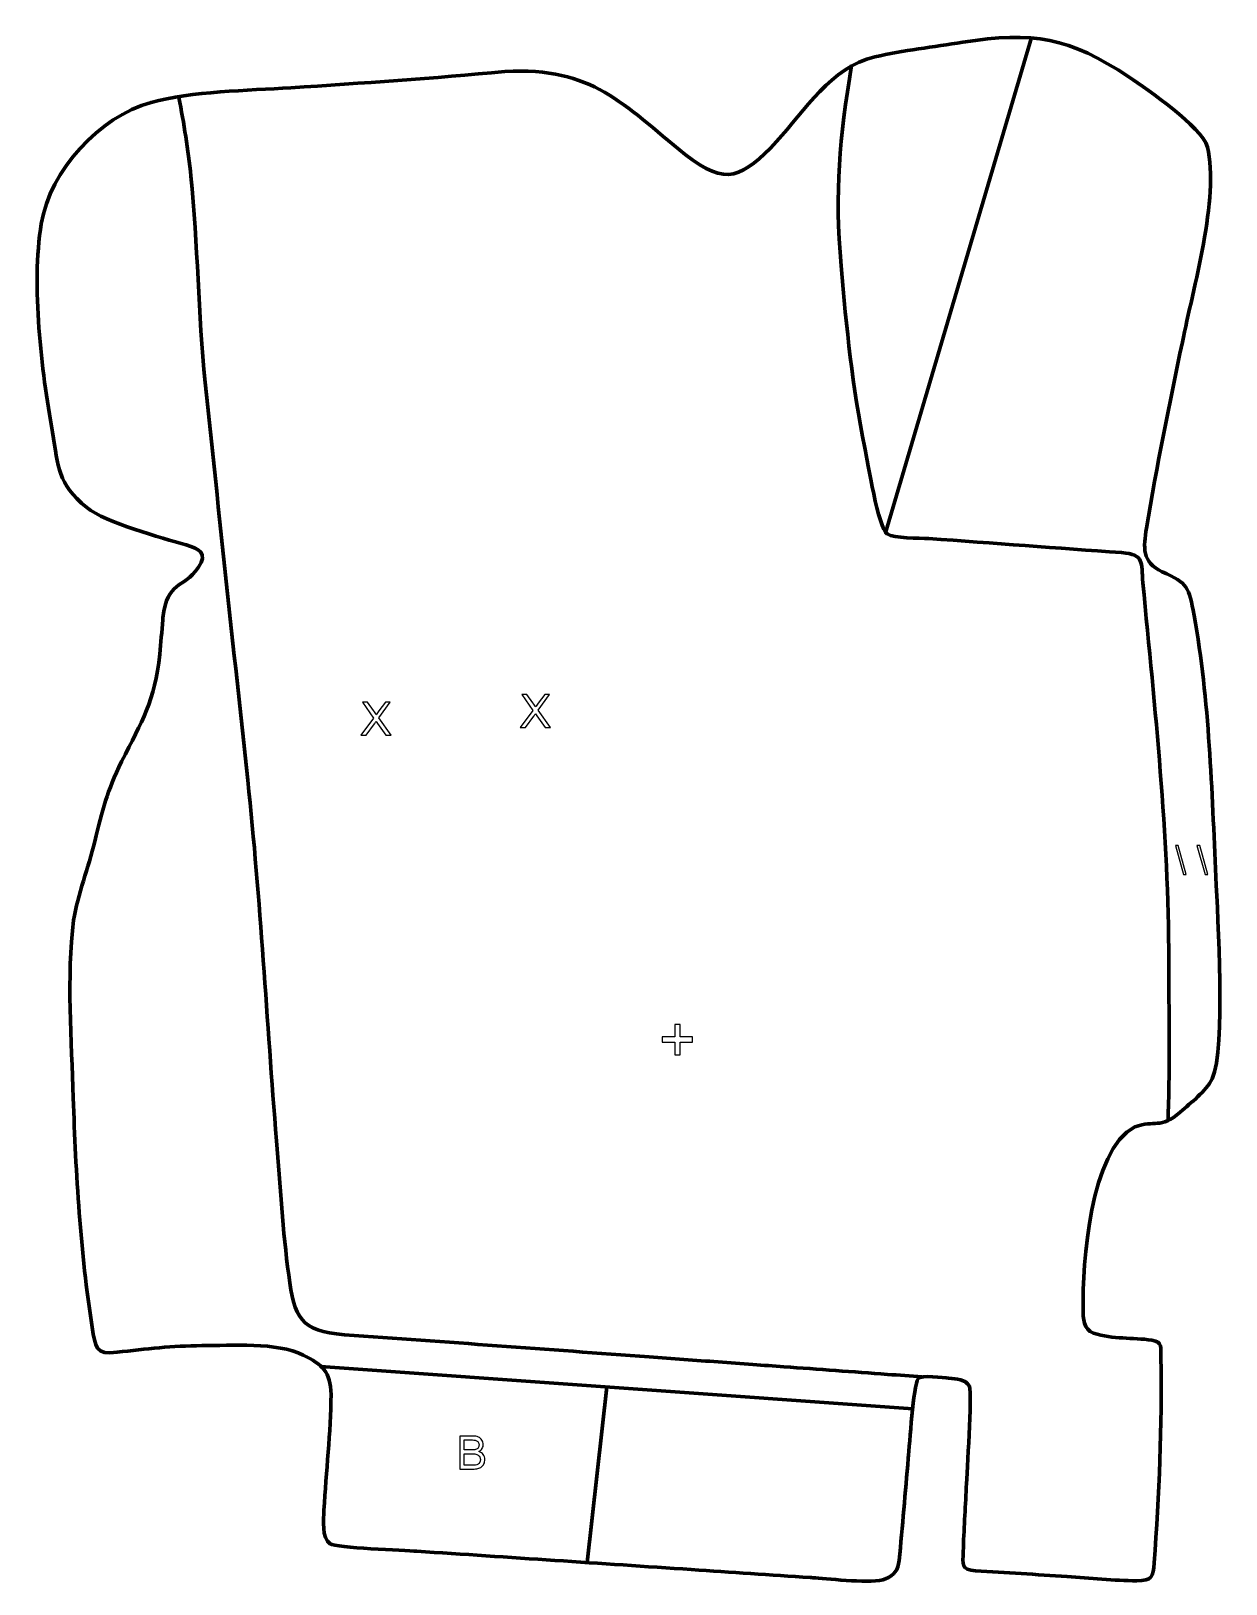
# Model space of a CAD drawing. Header units: millimetres. Extents: x 1244 to 1901, y 139 to 994.
import ezdxf

# ---------------------------------------------------------------- set-up
doc = ezdxf.new("R2010")
doc.units = ezdxf.units.MM
doc.header["$MEASUREMENT"] = 0
doc.layers.add('layer 2', color=7, linetype='Continuous')
doc.layers.add('layer 3', color=7, linetype='Continuous')

msp = doc.modelspace()

# ---------------------------------------------------------------- linework, layer by layer
at = {"layer": 'layer 2', "color": 142, "lineweight": 158}
for points in [[(1794.1539, 990.3712), (1794.1539, 990.3712), (1713.8353, 717.754), (1713.8353, 717.754)], [(1403.0584, 258.6314), (1403.0584, 258.6314), (1728.8371, 235.3867), (1728.8371, 235.3867)], [(1560.4327, 247.4025), (1560.4327, 247.4025), (1549.6342, 150.7042), (1549.6342, 150.7042)]]:
    msp.add_open_spline(points, degree=3, dxfattribs=at)
for points, knots in [([(1695.134, 975.1), (1688.609, 934.6968), (1685.8307, 905.7549), (1689.4061, 864.6602), (1689.4061, 864.6602), (1692.3728, 830.4312), (1695.5548, 798.1961), (1702.49, 764.4359), (1702.49, 764.4359), (1703.9395, 756.917), (1709.9433, 720.0935), (1714.7015, 717.0586), (1714.7015, 717.0586), (1718.7311, 714.4884), (1732.1886, 714.8112), (1737.7227, 714.4545), (1737.7227, 714.4545), (1773.09, 712.1341), (1808.4096, 709.1829), (1843.7782, 706.8187), (1843.7782, 706.8187), (1856.6691, 705.5596), (1854.3997, 701.6984), (1855.4848, 690.1327), (1855.4848, 690.1327), (1862.1389, 620.1889), (1869.6602, 552.2288), (1869.7266, 481.7649), (1869.7266, 481.7649), (1869.7531, 453.6669), (1870.4183, 425.9123), (1869.4115, 397.7994), (1869.4115, 397.7994), (1869.3655, 396.5158), (1869.3212, 395.2322), (1869.2782, 393.9485)], [0, 0, 0, 0, 0.1, 0.1, 0.1, 0.1, 0.2, 0.2, 0.2, 0.2, 0.3, 0.3, 0.3, 0.3, 0.4, 0.4, 0.4, 0.4, 0.5, 0.5, 0.5, 0.5, 0.6, 0.6, 0.6, 0.6, 0.7, 0.7, 0.7, 0.7, 0.8, 0.8, 0.8, 0.8, 1, 1, 1, 1]), ([(1733.9174, 252.9443), (1727.5843, 253.4089), (1721.2511, 253.8734), (1714.9179, 254.3379), (1714.9179, 254.3379), (1695.9184, 255.7314), (1676.9189, 257.125), (1657.9194, 258.5185), (1657.9194, 258.5185), (1652.2195, 258.9366), (1646.5197, 259.3547), (1640.8197, 259.7727), (1640.8197, 259.7727), (1634.4866, 260.2372), (1628.1535, 260.7018), (1621.8202, 261.1663), (1621.8202, 261.1663), (1609.1539, 262.0953), (1596.4876, 263.0243), (1583.8212, 263.9534), (1583.8212, 263.9534), (1527.9396, 268.0525), (1472.0681, 272.1863), (1416.1745, 276.1246), (1416.1745, 276.1246), (1391.4529, 278.1308), (1388.6505, 285.452), (1385.3922, 309.0467), (1385.3922, 309.0467), (1382.1332, 333.2094), (1380.7425, 358.5445), (1378.711, 382.9335), (1378.711, 382.9335), (1373.2505, 449.2393), (1369.9751, 515.1764), (1362.846, 581.4206), (1362.846, 581.4206), (1355.0133, 654.4201), (1347.0522, 727.447), (1339.47, 800.4695), (1339.47, 800.4695), (1335.5456, 838.265), (1335.4495, 876.4707), (1331.571, 914.0824), (1331.571, 914.0824), (1330.0683, 928.6544), (1327.7673, 943.012), (1324.9577, 957.3847)], [0, 0, 0, 0, 0.07692308, 0.07692308, 0.07692308, 0.07692308, 0.15384615, 0.15384615, 0.15384615, 0.15384615, 0.23076923, 0.23076923, 0.23076923, 0.23076923, 0.30769231, 0.30769231, 0.30769231, 0.30769231, 0.38461538, 0.38461538, 0.38461538, 0.38461538, 0.46153846, 0.46153846, 0.46153846, 0.46153846, 0.53846154, 0.53846154, 0.53846154, 0.53846154, 0.61538462, 0.61538462, 0.61538462, 0.61538462, 0.69230769, 0.69230769, 0.69230769, 0.69230769, 0.76923077, 0.76923077, 0.76923077, 0.76923077, 0.84615385, 0.84615385, 0.84615385, 0.84615385, 1, 1, 1, 1])]:
    msp.add_open_spline(points, degree=3, knots=knots, dxfattribs=at)
at = {"layer": 'layer 2', "color": 142}
for points, knots in [([(1425.0936, 606.2246), (1425.0936, 606.2246), (1432.12, 615.6593), (1432.12, 615.6593), (1432.12, 615.6593), (1432.12, 615.6593), (1425.9317, 624.4082), (1425.9317, 624.4082), (1425.9317, 624.4082), (1425.9317, 624.4082), (1428.7973, 624.4082), (1428.7973, 624.4082), (1428.7973, 624.4082), (1428.7973, 624.4082), (1432.1115, 619.7565), (1432.1115, 619.7565), (1432.1115, 619.7565), (1432.8015, 618.7914), (1433.2798, 618.0549), (1433.5549, 617.5428), (1433.5549, 617.5428), (1433.9655, 618.1777), (1434.448, 618.8549), (1435.0025, 619.5703), (1435.0025, 619.5703), (1435.0025, 619.5703), (1438.6341, 624.4082), (1438.6341, 624.4082), (1438.6341, 624.4082), (1438.6341, 624.4082), (1441.2711, 624.4082), (1441.2711, 624.4082), (1441.2711, 624.4082), (1441.2711, 624.4082), (1434.9559, 615.7651), (1434.9559, 615.7651), (1434.9559, 615.7651), (1434.9559, 615.7651), (1441.7536, 606.2246), (1441.7536, 606.2246), (1441.7536, 606.2246), (1441.7536, 606.2246), (1438.7992, 606.2246), (1438.7992, 606.2246), (1438.7992, 606.2246), (1438.7992, 606.2246), (1434.2109, 612.7091), (1434.2109, 612.7091), (1434.2109, 612.7091), (1433.9485, 613.0773), (1433.6988, 613.4456), (1433.466, 613.8096), (1433.466, 613.8096), (1433.0597, 613.2001), (1432.7718, 612.7726), (1432.5941, 612.5313), (1432.5941, 612.5313), (1432.5941, 612.5313), (1427.9847, 606.2246), (1427.9847, 606.2246), (1427.9847, 606.2246), (1427.9847, 606.2246), (1425.0936, 606.2246), (1425.0936, 606.2246)], [0, 0, 0, 0, 0.05882353, 0.05882353, 0.05882353, 0.05882353, 0.11764706, 0.11764706, 0.11764706, 0.11764706, 0.17647059, 0.17647059, 0.17647059, 0.17647059, 0.23529412, 0.23529412, 0.23529412, 0.23529412, 0.29411765, 0.29411765, 0.29411765, 0.29411765, 0.35294118, 0.35294118, 0.35294118, 0.35294118, 0.41176471, 0.41176471, 0.41176471, 0.41176471, 0.47058824, 0.47058824, 0.47058824, 0.47058824, 0.52941176, 0.52941176, 0.52941176, 0.52941176, 0.58823529, 0.58823529, 0.58823529, 0.58823529, 0.64705882, 0.64705882, 0.64705882, 0.64705882, 0.70588235, 0.70588235, 0.70588235, 0.70588235, 0.76470588, 0.76470588, 0.76470588, 0.76470588, 0.82352941, 0.82352941, 0.82352941, 0.82352941, 0.88235294, 0.88235294, 0.88235294, 0.88235294, 1, 1, 1, 1]), ([(1512.7999, 610.4574), (1512.7999, 610.4574), (1519.8262, 619.8921), (1519.8262, 619.8921), (1519.8262, 619.8921), (1519.8262, 619.8921), (1513.638, 628.641), (1513.638, 628.641), (1513.638, 628.641), (1513.638, 628.641), (1516.5035, 628.641), (1516.5035, 628.641), (1516.5035, 628.641), (1516.5035, 628.641), (1519.8177, 623.9893), (1519.8177, 623.9893), (1519.8177, 623.9893), (1520.5077, 623.0242), (1520.986, 622.2877), (1521.2611, 621.7756), (1521.2611, 621.7756), (1521.6717, 622.4105), (1522.1542, 623.0877), (1522.7087, 623.8031), (1522.7087, 623.8031), (1522.7087, 623.8031), (1526.3403, 628.641), (1526.3403, 628.641), (1526.3403, 628.641), (1526.3403, 628.641), (1528.9773, 628.641), (1528.9773, 628.641), (1528.9773, 628.641), (1528.9773, 628.641), (1522.6621, 619.9979), (1522.6621, 619.9979), (1522.6621, 619.9979), (1522.6621, 619.9979), (1529.4598, 610.4574), (1529.4598, 610.4574), (1529.4598, 610.4574), (1529.4598, 610.4574), (1526.5054, 610.4574), (1526.5054, 610.4574), (1526.5054, 610.4574), (1526.5054, 610.4574), (1521.9171, 616.9419), (1521.9171, 616.9419), (1521.9171, 616.9419), (1521.6547, 617.3101), (1521.405, 617.6784), (1521.1722, 618.0424), (1521.1722, 618.0424), (1520.7659, 617.4329), (1520.478, 617.0054), (1520.3003, 616.7641), (1520.3003, 616.7641), (1520.3003, 616.7641), (1515.6909, 610.4574), (1515.6909, 610.4574), (1515.6909, 610.4574), (1515.6909, 610.4574), (1512.7999, 610.4574), (1512.7999, 610.4574)], [0, 0, 0, 0, 0.05882353, 0.05882353, 0.05882353, 0.05882353, 0.11764706, 0.11764706, 0.11764706, 0.11764706, 0.17647059, 0.17647059, 0.17647059, 0.17647059, 0.23529412, 0.23529412, 0.23529412, 0.23529412, 0.29411765, 0.29411765, 0.29411765, 0.29411765, 0.35294118, 0.35294118, 0.35294118, 0.35294118, 0.41176471, 0.41176471, 0.41176471, 0.41176471, 0.47058824, 0.47058824, 0.47058824, 0.47058824, 0.52941176, 0.52941176, 0.52941176, 0.52941176, 0.58823529, 0.58823529, 0.58823529, 0.58823529, 0.64705882, 0.64705882, 0.64705882, 0.64705882, 0.70588235, 0.70588235, 0.70588235, 0.70588235, 0.76470588, 0.76470588, 0.76470588, 0.76470588, 0.82352941, 0.82352941, 0.82352941, 0.82352941, 0.88235294, 0.88235294, 0.88235294, 0.88235294, 1, 1, 1, 1]), ([(1877.7804, 529.6162), (1877.7804, 529.6162), (1873.3482, 545.4607), (1873.3482, 545.4607), (1873.3482, 545.4607), (1873.3482, 545.4607), (1874.8541, 545.4607), (1874.8541, 545.4607), (1874.8541, 545.4607), (1874.8541, 545.4607), (1879.2863, 529.6162), (1879.2863, 529.6162), (1879.2863, 529.6162), (1879.2863, 529.6162), (1877.7804, 529.6162), (1877.7804, 529.6162)], [0, 0, 0, 0, 0.2, 0.2, 0.2, 0.2, 0.4, 0.4, 0.4, 0.4, 0.6, 0.6, 0.6, 0.6, 1, 1, 1, 1]), ([(1889.6782, 529.6162), (1889.6782, 529.6162), (1885.246, 545.4607), (1885.246, 545.4607), (1885.246, 545.4607), (1885.246, 545.4607), (1886.7519, 545.4607), (1886.7519, 545.4607), (1886.7519, 545.4607), (1886.7519, 545.4607), (1891.1841, 529.6162), (1891.1841, 529.6162), (1891.1841, 529.6162), (1891.1841, 529.6162), (1889.6782, 529.6162), (1889.6782, 529.6162)], [0, 0, 0, 0, 0.2, 0.2, 0.2, 0.2, 0.4, 0.4, 0.4, 0.4, 0.6, 0.6, 0.6, 0.6, 1, 1, 1, 1]), ([(1597.8281, 430.3475), (1597.8281, 430.3475), (1597.8281, 437.2609), (1597.8281, 437.2609), (1597.8281, 437.2609), (1597.8281, 437.2609), (1590.95, 437.2609), (1590.95, 437.2609), (1590.95, 437.2609), (1590.95, 437.2609), (1590.95, 440.1533), (1590.95, 440.1533), (1590.95, 440.1533), (1590.95, 440.1533), (1597.8281, 440.1533), (1597.8281, 440.1533), (1597.8281, 440.1533), (1597.8281, 440.1533), (1597.8281, 447.0314), (1597.8281, 447.0314), (1597.8281, 447.0314), (1597.8281, 447.0314), (1600.7557, 447.0314), (1600.7557, 447.0314), (1600.7557, 447.0314), (1600.7557, 447.0314), (1600.7557, 440.1533), (1600.7557, 440.1533), (1600.7557, 440.1533), (1600.7557, 440.1533), (1607.6339, 440.1533), (1607.6339, 440.1533), (1607.6339, 440.1533), (1607.6339, 440.1533), (1607.6339, 437.2609), (1607.6339, 437.2609), (1607.6339, 437.2609), (1607.6339, 437.2609), (1600.7557, 437.2609), (1600.7557, 437.2609), (1600.7557, 437.2609), (1600.7557, 437.2609), (1600.7557, 430.3475), (1600.7557, 430.3475), (1600.7557, 430.3475), (1600.7557, 430.3475), (1597.8281, 430.3475), (1597.8281, 430.3475)], [0, 0, 0, 0, 0.07692308, 0.07692308, 0.07692308, 0.07692308, 0.15384615, 0.15384615, 0.15384615, 0.15384615, 0.23076923, 0.23076923, 0.23076923, 0.23076923, 0.30769231, 0.30769231, 0.30769231, 0.30769231, 0.38461538, 0.38461538, 0.38461538, 0.38461538, 0.46153846, 0.46153846, 0.46153846, 0.46153846, 0.53846154, 0.53846154, 0.53846154, 0.53846154, 0.61538462, 0.61538462, 0.61538462, 0.61538462, 0.69230769, 0.69230769, 0.69230769, 0.69230769, 0.76923077, 0.76923077, 0.76923077, 0.76923077, 0.84615385, 0.84615385, 0.84615385, 0.84615385, 1, 1, 1, 1]), ([(1479.6394, 202.1767), (1479.6394, 202.1767), (1479.6394, 220.3603), (1479.6394, 220.3603), (1479.6394, 220.3603), (1479.6394, 220.3603), (1486.4625, 220.3603), (1486.4625, 220.3603), (1486.4625, 220.3603), (1487.8508, 220.3603), (1488.964, 220.1783), (1489.8063, 219.8101), (1489.8063, 219.8101), (1490.6444, 219.4418), (1491.3005, 218.8746), (1491.7745, 218.1085), (1491.7745, 218.1085), (1492.2528, 217.3466), (1492.4898, 216.5467), (1492.4898, 215.7086), (1492.4898, 215.7086), (1492.4898, 214.934), (1492.2782, 214.2018), (1491.8592, 213.5161), (1491.8592, 213.5161), (1491.4401, 212.8304), (1490.8052, 212.2759), (1489.9545, 211.8526), (1489.9545, 211.8526), (1491.055, 211.5309), (1491.9015, 210.9807), (1492.4898, 210.2019), (1492.4898, 210.2019), (1493.0824, 209.4273), (1493.3787, 208.5088), (1493.3787, 207.4506), (1493.3787, 207.4506), (1493.3787, 206.5956), (1493.1967, 205.8041), (1492.8369, 205.0719), (1492.8369, 205.0719), (1492.4771, 204.3396), (1492.0327, 203.7767), (1491.5036, 203.3788), (1491.5036, 203.3788), (1490.9745, 202.9851), (1490.31, 202.6846), (1489.5143, 202.4815), (1489.5143, 202.4815), (1488.7143, 202.2783), (1487.7365, 202.1767), (1486.5768, 202.1767), (1486.5768, 202.1767), (1486.5768, 202.1767), (1479.6394, 202.1767), (1479.6394, 202.1767)], [0, 0, 0, 0, 0.06666667, 0.06666667, 0.06666667, 0.06666667, 0.13333333, 0.13333333, 0.13333333, 0.13333333, 0.2, 0.2, 0.2, 0.2, 0.26666667, 0.26666667, 0.26666667, 0.26666667, 0.33333333, 0.33333333, 0.33333333, 0.33333333, 0.4, 0.4, 0.4, 0.4, 0.46666667, 0.46666667, 0.46666667, 0.46666667, 0.53333333, 0.53333333, 0.53333333, 0.53333333, 0.6, 0.6, 0.6, 0.6, 0.66666667, 0.66666667, 0.66666667, 0.66666667, 0.73333333, 0.73333333, 0.73333333, 0.73333333, 0.8, 0.8, 0.8, 0.8, 0.86666667, 0.86666667, 0.86666667, 0.86666667, 1, 1, 1, 1]), ([(1482.052, 212.7161), (1482.052, 212.7161), (1485.9842, 212.7161), (1485.9842, 212.7161), (1485.9842, 212.7161), (1487.0508, 212.7161), (1487.817, 212.788), (1488.2783, 212.9277), (1488.2783, 212.9277), (1488.8921, 213.1097), (1489.3534, 213.4145), (1489.6624, 213.8377), (1489.6624, 213.8377), (1489.9714, 214.261), (1490.128, 214.7901), (1490.128, 215.4292), (1490.128, 215.4292), (1490.128, 216.0345), (1489.9841, 216.5678), (1489.692, 217.025), (1489.692, 217.025), (1489.4042, 217.4863), (1488.9894, 217.8038), (1488.4519, 217.9731), (1488.4519, 217.9731), (1487.9143, 218.1424), (1486.9916, 218.227), (1485.6879, 218.227), (1485.6879, 218.227), (1485.6879, 218.227), (1482.052, 218.227), (1482.052, 218.227), (1482.052, 218.227), (1482.052, 218.227), (1482.052, 212.7161), (1482.052, 212.7161)], [0, 0, 0, 0, 0.1, 0.1, 0.1, 0.1, 0.2, 0.2, 0.2, 0.2, 0.3, 0.3, 0.3, 0.3, 0.4, 0.4, 0.4, 0.4, 0.5, 0.5, 0.5, 0.5, 0.6, 0.6, 0.6, 0.6, 0.7, 0.7, 0.7, 0.7, 0.8, 0.8, 0.8, 0.8, 1, 1, 1, 1]), ([(1482.052, 204.31), (1482.052, 204.31), (1486.581, 204.31), (1486.581, 204.31), (1486.581, 204.31), (1487.3598, 204.31), (1487.9058, 204.3396), (1488.2233, 204.3989), (1488.2233, 204.3989), (1488.7735, 204.4962), (1489.2391, 204.6613), (1489.6116, 204.8941), (1489.6116, 204.8941), (1489.9841, 205.1269), (1490.2888, 205.4655), (1490.5301, 205.9099), (1490.5301, 205.9099), (1490.7714, 206.3544), (1490.8899, 206.8665), (1490.8899, 207.4464), (1490.8899, 207.4464), (1490.8899, 208.1279), (1490.7163, 208.7162), (1490.365, 209.2199), (1490.365, 209.2199), (1490.018, 209.7236), (1489.5354, 210.0749), (1488.9175, 210.2781), (1488.9175, 210.2781), (1488.3037, 210.4812), (1487.4149, 210.5828), (1486.2593, 210.5828), (1486.2593, 210.5828), (1486.2593, 210.5828), (1482.052, 210.5828), (1482.052, 210.5828), (1482.052, 210.5828), (1482.052, 210.5828), (1482.052, 204.31), (1482.052, 204.31)], [0, 0, 0, 0, 0.09090909, 0.09090909, 0.09090909, 0.09090909, 0.18181818, 0.18181818, 0.18181818, 0.18181818, 0.27272727, 0.27272727, 0.27272727, 0.27272727, 0.36363636, 0.36363636, 0.36363636, 0.36363636, 0.45454545, 0.45454545, 0.45454545, 0.45454545, 0.54545455, 0.54545455, 0.54545455, 0.54545455, 0.63636364, 0.63636364, 0.63636364, 0.63636364, 0.72727273, 0.72727273, 0.72727273, 0.72727273, 0.81818182, 0.81818182, 0.81818182, 0.81818182, 1, 1, 1, 1])]:
    msp.add_open_spline(points, degree=3, knots=knots, dxfattribs=at)
at = {"layer": 'layer 3', "color": 242, "lineweight": 158}
msp.add_open_spline([(1504.3944, 971.7253), (1553.0499, 974.1096), (1568.8284, 953.9875), (1603.6497, 925.9919), (1603.6497, 925.9919), (1626.4296, 907.9775), (1635.0551, 913.4188), (1653.9269, 933.0546), (1653.9269, 933.0546), (1669.4754, 950.4425), (1683.8285, 973.886), (1707.9648, 979.6943), (1707.9648, 979.6943), (1723.3432, 983.3951), (1740.5298, 985.166), (1756.3058, 987.7619), (1756.3058, 987.7619), (1794.937, 993.9339), (1814.8993, 990.4959), (1847.8794, 968.6104), (1847.8794, 968.6104), (1858.3686, 961.5465), (1887.5539, 941.5454), (1890.9985, 930.0785), (1890.9985, 930.0785), (1897.6768, 902.4104), (1883.0564, 851.5682), (1877.1886, 822.6622), (1877.1886, 822.6622), (1870.3383, 788.8674), (1863.0071, 754.2677), (1857.4554, 720.2849), (1857.4554, 720.2849), (1855.7766, 709.7894), (1854.8295, 701.3531), (1866.0497, 696.2747), (1866.0497, 696.2747), (1880.6069, 689.6491), (1880.501, 688.0074), (1883.7191, 672.221), (1883.7191, 672.221), (1892.067, 625.7084), (1893.4453, 575.4743), (1895.6211, 528.1937), (1895.6211, 528.1937), (1896.6321, 506.5595), (1901.1765, 433.6447), (1893.6625, 417.0935), (1893.6625, 417.0935), (1889.9034, 409.9083), (1882.143, 404.1263), (1876.0736, 398.7079), (1876.0736, 398.7079), (1864.8329, 389.015), (1862.3602, 394.7013), (1850.9609, 390.5803), (1850.9609, 390.5803), (1826.3724, 377.6669), (1822.2148, 315.3754), (1822.5379, 290.2344), (1822.5379, 290.2344), (1822.6029, 285.1814), (1822.8698, 278.9555), (1828.3573, 276.9872), (1828.3573, 276.9872), (1839.1264, 273.5771), (1849.671, 274.7118), (1860.3943, 273.1629), (1860.3943, 273.1629), (1866.6538, 272.0011), (1865.1812, 269.3609), (1865.3375, 263.5636), (1865.3375, 263.5636), (1866.2132, 226.2123), (1864.2792, 187.8157), (1861.6864, 150.5324), (1861.6864, 150.5324), (1861.1458, 142.7591), (1860.5301, 140.844), (1852.1056, 140.7272), (1852.1056, 140.7272), (1839.7333, 140.6218), (1826.174, 142.2809), (1813.6625, 143.0715), (1813.6625, 143.0715), (1796.9164, 144.1334), (1780.1264, 145.1061), (1763.391, 146.2099), (1763.391, 146.2099), (1755.4456, 146.7339), (1756.348, 149.5379), (1756.5893, 156.8831), (1756.5893, 156.8831), (1756.9762, 168.6607), (1757.7481, 180.3741), (1758.2866, 192.1378), (1758.2866, 192.1378), (1758.6805, 200.6301), (1761.5558, 242.8558), (1760.0419, 247.7836), (1760.0419, 247.7836), (1757.5701, 251.9364), (1753.0537, 251.6191), (1748.5852, 252.1605), (1748.5852, 252.1605), (1745.8593, 252.4909), (1733.4079, 254.1293), (1731.8139, 252.0796), (1731.8139, 252.0796), (1729.1012, 247.7778), (1727.0838, 216.1165), (1726.3564, 208.1243), (1726.3564, 208.1243), (1724.6588, 189.4038), (1723.2334, 170.517), (1721.3091, 151.8377), (1721.3091, 151.8377), (1720.7909, 146.8069), (1718.6509, 143.6278), (1713.803, 141.7218), (1713.803, 141.7218), (1706.7387, 138.9444), (1683.7849, 141.6542), (1675.2427, 142.2848), (1675.2427, 142.2848), (1674.3057, 142.354), (1673.3691, 142.4193), (1672.4317, 142.4835), (1672.4317, 142.4835), (1650.5959, 143.9452), (1628.7601, 145.4071), (1606.9243, 146.8689), (1606.9243, 146.8689), (1581.9239, 148.5426), (1556.9234, 150.2163), (1531.923, 151.8899), (1531.923, 151.8899), (1506.6062, 153.5849), (1481.2893, 155.2797), (1455.9724, 156.9746), (1455.9724, 156.9746), (1449.1984, 157.3928), (1411.2326, 158.895), (1408.2467, 160.9474), (1408.2467, 160.9474), (1403.4636, 164.2351), (1404.5734, 174.3702), (1404.8273, 179.6399), (1404.8273, 179.6399), (1405.9411, 200.675), (1408.5721, 222.3566), (1408.7364, 243.31), (1408.7364, 243.31), (1408.4336, 255.7281), (1403.9986, 259.6559), (1393.3623, 264.9699), (1393.3623, 264.9699), (1378.9076, 272.1917), (1353.8546, 270.2061), (1337.6487, 270.1378), (1337.6487, 270.1378), (1321.2921, 270.0049), (1307.0851, 268.4282), (1290.9376, 266.4754), (1290.9376, 266.4754), (1278.8223, 265.0103), (1279.1032, 269.2506), (1277.2454, 280.3148), (1277.2454, 280.3148), (1270.7924, 321.0165), (1268.1918, 365.2808), (1266.8601, 406.5194), (1266.8601, 406.5194), (1265.8144, 437.8902), (1263.1457, 473.364), (1267.0481, 504.3594), (1267.0481, 504.3594), (1269.2645, 518.6184), (1275.1886, 533.4123), (1278.6935, 547.7408), (1278.6935, 547.7408), (1283.0312, 565.4738), (1285.1916, 574.974), (1293.4724, 591.726), (1293.4724, 591.726), (1304.7321, 614.5045), (1311.7376, 624.5222), (1314.4531, 650.8682), (1314.4531, 650.8682), (1315.0981, 657.1258), (1315.5391, 663.4324), (1316.0994, 669.7027), (1316.0994, 669.7027), (1316.0994, 669.7027), (1316.2072, 670.8944), (1316.2072, 670.8944), (1316.2072, 670.8944), (1318.7788, 691.818), (1326.9015, 686.246), (1335.823, 698.7196), (1335.823, 698.7196), (1340.8783, 706.4811), (1336.2638, 708.8333), (1328.9933, 711.0119), (1328.9933, 711.0119), (1315.1454, 715.0901), (1284.7925, 723.1445), (1274.2981, 731.5482), (1274.2981, 731.5482), (1257.7261, 745.4209), (1258.8926, 753.1908), (1255.3651, 773.11), (1255.3651, 773.11), (1249.4069, 807.4906), (1243.6242, 853.4916), (1249.229, 887.8712), (1249.229, 887.8712), (1254.0117, 917.2086), (1281.172, 946.6873), (1309.6636, 954.6177), (1309.6636, 954.6177), (1332.0156, 960.8391), (1362.8961, 961.1653), (1386.5041, 962.7138), (1386.5041, 962.7138), (1425.8438, 965.294), (1465.1552, 967.8396), (1504.3944, 971.7253)], degree=3, knots=[0, 0, 0, 0, 0.01724138, 0.01724138, 0.01724138, 0.01724138, 0.03448276, 0.03448276, 0.03448276, 0.03448276, 0.05172414, 0.05172414, 0.05172414, 0.05172414, 0.06896552, 0.06896552, 0.06896552, 0.06896552, 0.0862069, 0.0862069, 0.0862069, 0.0862069, 0.10344828, 0.10344828, 0.10344828, 0.10344828, 0.12068966, 0.12068966, 0.12068966, 0.12068966, 0.13793103, 0.13793103, 0.13793103, 0.13793103, 0.15517241, 0.15517241, 0.15517241, 0.15517241, 0.17241379, 0.17241379, 0.17241379, 0.17241379, 0.18965517, 0.18965517, 0.18965517, 0.18965517, 0.20689655, 0.20689655, 0.20689655, 0.20689655, 0.22413793, 0.22413793, 0.22413793, 0.22413793, 0.24137931, 0.24137931, 0.24137931, 0.24137931, 0.25862069, 0.25862069, 0.25862069, 0.25862069, 0.27586207, 0.27586207, 0.27586207, 0.27586207, 0.29310345, 0.29310345, 0.29310345, 0.29310345, 0.31034483, 0.31034483, 0.31034483, 0.31034483, 0.32758621, 0.32758621, 0.32758621, 0.32758621, 0.34482759, 0.34482759, 0.34482759, 0.34482759, 0.36206897, 0.36206897, 0.36206897, 0.36206897, 0.37931034, 0.37931034, 0.37931034, 0.37931034, 0.39655172, 0.39655172, 0.39655172, 0.39655172, 0.4137931, 0.4137931, 0.4137931, 0.4137931, 0.43103448, 0.43103448, 0.43103448, 0.43103448, 0.44827586, 0.44827586, 0.44827586, 0.44827586, 0.46551724, 0.46551724, 0.46551724, 0.46551724, 0.48275862, 0.48275862, 0.48275862, 0.48275862, 0.5, 0.5, 0.5, 0.5, 0.51724138, 0.51724138, 0.51724138, 0.51724138, 0.53448276, 0.53448276, 0.53448276, 0.53448276, 0.55172414, 0.55172414, 0.55172414, 0.55172414, 0.56896552, 0.56896552, 0.56896552, 0.56896552, 0.5862069, 0.5862069, 0.5862069, 0.5862069, 0.60344828, 0.60344828, 0.60344828, 0.60344828, 0.62068966, 0.62068966, 0.62068966, 0.62068966, 0.63793103, 0.63793103, 0.63793103, 0.63793103, 0.65517241, 0.65517241, 0.65517241, 0.65517241, 0.67241379, 0.67241379, 0.67241379, 0.67241379, 0.68965517, 0.68965517, 0.68965517, 0.68965517, 0.70689655, 0.70689655, 0.70689655, 0.70689655, 0.72413793, 0.72413793, 0.72413793, 0.72413793, 0.74137931, 0.74137931, 0.74137931, 0.74137931, 0.75862069, 0.75862069, 0.75862069, 0.75862069, 0.77586207, 0.77586207, 0.77586207, 0.77586207, 0.79310345, 0.79310345, 0.79310345, 0.79310345, 0.81034483, 0.81034483, 0.81034483, 0.81034483, 0.82758621, 0.82758621, 0.82758621, 0.82758621, 0.84482759, 0.84482759, 0.84482759, 0.84482759, 0.86206897, 0.86206897, 0.86206897, 0.86206897, 0.87931034, 0.87931034, 0.87931034, 0.87931034, 0.89655172, 0.89655172, 0.89655172, 0.89655172, 0.9137931, 0.9137931, 0.9137931, 0.9137931, 0.93103448, 0.93103448, 0.93103448, 0.93103448, 0.94827586, 0.94827586, 0.94827586, 0.94827586, 0.96551724, 0.96551724, 0.96551724, 0.96551724, 1, 1, 1, 1], dxfattribs=at)

doc.saveas('drawing.dxf')
